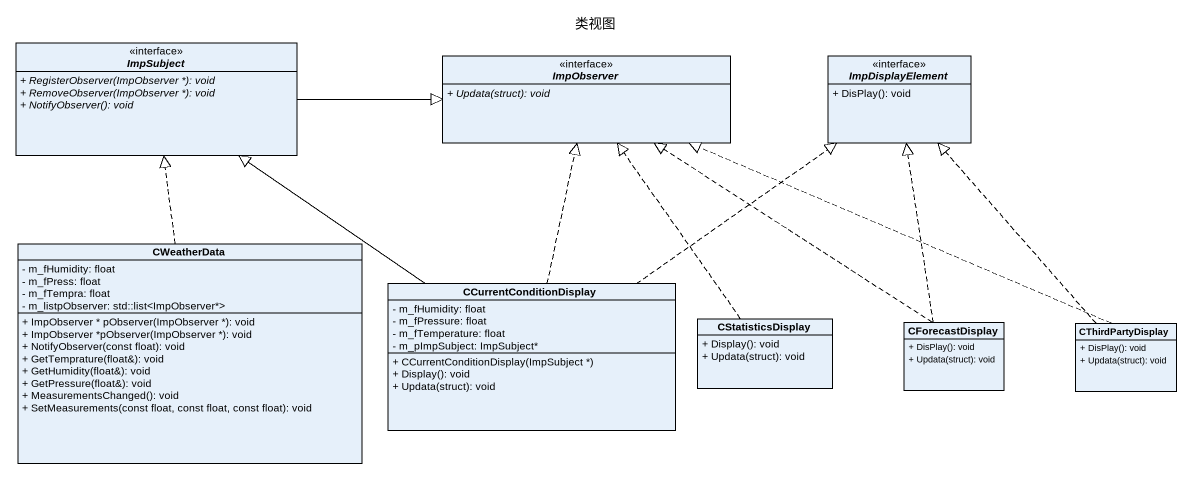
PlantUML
@startuml
title 类视图
hide circle
hide empty members
skinparam classAttributeIconSize 0
interface ImpSubject {
  {abstract} + RegisterObserver(ImpObserver *): void
  {abstract} + RemoveObserver(ImpObserver *): void
  {abstract} + NotifyObserver(): void
}
interface ImpObserver {
  {abstract} + Updata(struct): void
}
interface ImpDisplayElement {
  + DisPlay(): void
}
class CWeatherData {
  - m_fHumidity: float
  - m_fPress: float
  - m_fTempra: float
  - m_listpObserver: std::list<ImpObserver*>
  + ImpObserver * pObserver(ImpObserver *): void
  + ImpObserver *pObserver(ImpObserver *): void
  + NotifyObserver(const float): void
  + GetTemprature(float&): void
  + GetHumidity(float&): void
  + GetPressure(float&): void
  + MeasurementsChanged(): void
  + SetMeasurements(const float, const float, const float): void
}
class CCurrentConditionDisplay {
  - m_fHumidity: float
  - m_fPressure: float
  - m_fTemperature: float
  - m_pImpSubject: ImpSubject*
  + CCurrentConditionDisplay(ImpSubject *)
  + Display(): void
  + Updata(struct): void
}
class CStatisticsDisplay {
  + Display(): void
  + Updata(struct): void
}
class CForecastDisplay {
  + DisPlay(): void
  + Updata(struct): void
}
class CThirdPartyDisplay {
  + DisPlay(): void
  + Updata(struct): void
}
ImpSubject -right-|> ImpObserver
CWeatherData .up.|> ImpSubject
CCurrentConditionDisplay -up-|> ImpSubject
CCurrentConditionDisplay .up.|> ImpObserver
CCurrentConditionDisplay .up.|> ImpDisplayElement
CStatisticsDisplay .up.|> ImpObserver
CForecastDisplay .up.|> ImpObserver
CForecastDisplay .up.|> ImpDisplayElement
CThirdPartyDisplay .left.|> ImpObserver
CThirdPartyDisplay .up.|> ImpDisplayElement
@enduml
